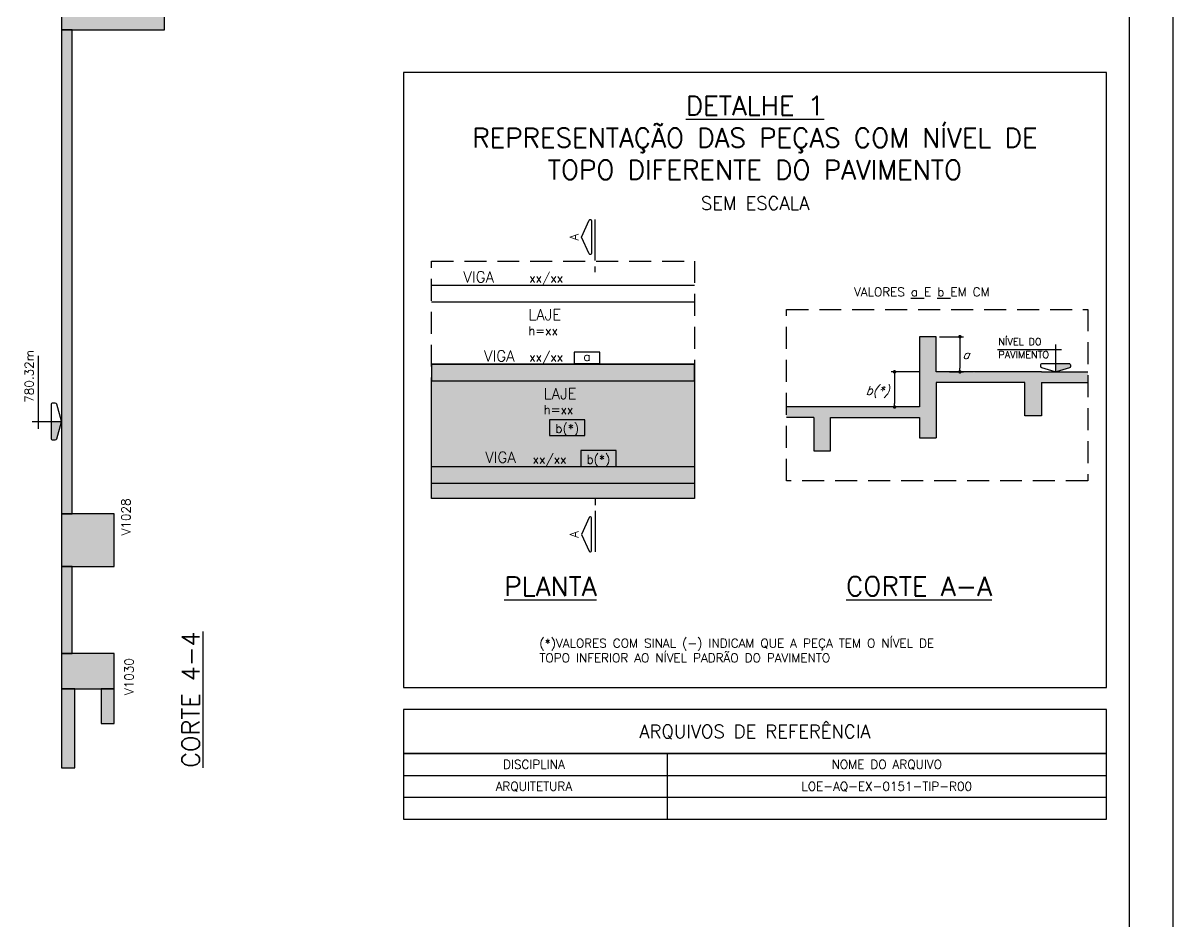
# Model space of a CAD drawing. Extents: x -4723 to 4922, y -2048 to 2452.
# Drawn here: x 3614 to 4922, y -540 to 482 of the extents above; entities that cross this region are included whole.
import ezdxf
from ezdxf.enums import TextEntityAlignment as Align

# ---------------------------------------------------------------- set-up
doc = ezdxf.new("R2010")
doc.units = 0
doc.header["$LTSCALE"] = 50
doc.header["$MEASUREMENT"] = 0
doc.linetypes.add('DASHED', pattern=[0.75, 0.5, -0.25])
doc.layers.get('0').update_dxf_attribs({"linetype": 'CONTINUOUS'})
for name, color, linetype in [('F-AUX', 2, 'CONTINUOUS'), ('F-CORTE', 4, 'CONTINUOUS'), ('F-CORTE-INDICAÇÃO', 4, 'CONTINUOUS'), ('F-COTAS', 106, 'CONTINUOUS'), ('F-DESNIVEL-1', 254, 'CONTINUOUS'), ('F-DET_LINHA', 1, 'CONTINUOUS'), ('F-DET_TEXTO', 3, 'CONTINUOUS'), ('F-LAJES', 3, 'CONTINUOUS'), ('F-LAJES-DIM', 2, 'CONTINUOUS'), ('F-LAJES-NOME', 4, 'CONTINUOUS'), ('F-MARGEM', 1, 'CONTINUOUS'), ('F-NÍVEL-VISTA', 2, 'CONTINUOUS'), ('F-SOLIDO', 71, 'CONTINUOUS'), ('F-SOLIDO-CORTE', 71, 'CONTINUOUS'), ('F-TEXTO', 6, 'CONTINUOUS'), ('F-TEXTO-CYAN', 4, 'CONTINUOUS'), ('F-TEXTO-YELLOW', 2, 'CONTINUOUS'), ('F-VIGAS-DIM', 2, 'CONTINUOUS'), ('F-VIGAS-NOME', 4, 'CONTINUOUS')]:
    doc.layers.add(name, color=color, linetype=linetype)
doc.layers.add('F-DESNIVEL-2', color=7, linetype='CONTINUOUS', true_color=0xffd1e8)
doc.styles.add('8718-AE-BARR-FORM-R09$0$ROMANS', font='simplex.shx', dxfattribs={"oblique": 20})
doc.styles.add('MCP', font='simplex.shx')
doc.styles.add('ROMANS', font='simplex.shx')

# ---------------------------------------------------------------- blocks, each defined once
blk = doc.blocks.new('*U19')
at = {"layer": 'F-LAJES-DIM', "color": 1}
blk.add_lwpolyline([(0, 0), (40, 0), (40, 18), (0, 18)], close=True, dxfattribs=at)
at = {"layer": 'F-LAJES-DIM', "style": 'MCP'}
blk.add_attdef('DIM', text='', height=10, dxfattribs=at).set_placement((20, 8), align=Align.MIDDLE_CENTER)
blk = doc.blocks.new('*U20')
at = {"layer": 'F-LAJES-DIM', "color": 1}
blk.add_lwpolyline([(0, 0), (29.4, 0), (29.4, 13), (0, 13)], close=True, dxfattribs=at)
at = {"layer": 'F-LAJES-DIM', "style": 'MCP'}
blk.add_attdef('DIM', text='', height=10, dxfattribs=at).set_placement((14.7, 8), align=Align.MIDDLE_CENTER)
blk = doc.blocks.new('_DOT')
at = {"color": 0, "linetype": 'ByBlock'}
blk.add_line((-0.5, 0), (-1, 0), dxfattribs=at)
at = {"color": 0, "linetype": 'ByBlock', "const_width": 0.5}
blk.add_lwpolyline([(-0.25, 0, 1), (0.25, 0, 1)], format="xyb", close=True, dxfattribs=at)
blk = doc.blocks.new('*U21')
at = {"layer": 'F-LAJES-DIM', "color": 1}
blk.add_lwpolyline([(0, 0), (40.2, 0), (40.2, 18), (0, 18)], close=True, dxfattribs=at)
at = {"layer": 'F-LAJES-DIM', "style": 'MCP'}
blk.add_attdef('DIM', text='', height=10, dxfattribs=at).set_placement((20.1, 8), align=Align.MIDDLE_CENTER)
blk = doc.blocks.new('A0-4L_900')
at = {"layer": 'F-MARGEM', "color": 2}
blk.add_lwpolyline([(0, 0), (0, 90), (192.9, 90), (192.9, 0)], close=True, dxfattribs=at)
at = {"layer": 'F-MARGEM', "color": 7}
blk.add_lwpolyline([(2.5, 89), (191.9, 89), (191.9, 1), (2.5, 1)], close=True, dxfattribs=at)
blk = doc.blocks.new('Nível - Vista')
at = {"layer": 'F-NÍVEL-VISTA'}
blk.add_hatch(color=71, dxfattribs=at).paths.add_polyline_path([(0, 0.238), (-0.38, 0.238, 0.414214), (-0.42, 0.198), (-0.42, 0.148, 0.331206), (-0.391, 0.11), (-0.011, 0.002, 0.072993), (0, 0)])
at = {"layer": 'F-NÍVEL-VISTA', "color": 2}
for p, q in [((0, 0.67), (0, 0)), ((-0.168, 0.521), (1.493, 0.521))]:
    blk.add_line(p, q, dxfattribs=at)
blk.add_lwpolyline([(-0.011, 0.002, 0.146769), (0.011, 0.002), (0.391, 0.11, 0.331206), (0.42, 0.148), (0.42, 0.198, 0.414214), (0.38, 0.238), (-0.38, 0.238, 0.414214), (-0.42, 0.198), (-0.42, 0.148, 0.331206), (-0.391, 0.11), (-0.011, 0.002, 0.146769), (0.011, 0.002)], format="xyb", dxfattribs=at)
at = {"layer": 'F-TEXTO', "color": 3, "style": 'MCP'}
for tag, p in [('NÍVEL', (1.026, 0.636)), ('NÍVEL_DETALHE', (1.02, 0.186))]:
    blk.add_attdef(tag, text='', height=0.2, dxfattribs=at).set_placement(p, align=Align.CENTER)

msp = doc.modelspace()

# ---------------------------------------------------------------- hatches: boundary and pattern name
at = {"layer": 'F-DESNIVEL-1'}
h = msp.add_hatch(color=256, dxfattribs=at)
h.dxf.hatch_style = 1
h.paths.add_polyline_path([(4377.76213, -58.88987), (4078.33453, -58.88987), (4078.33453, 74.89691), (4377.76213, 74.89691)])
at = {"layer": 'F-DESNIVEL-2'}
h = msp.add_hatch(color=256, dxfattribs=at)
h.dxf.hatch_style = 1
h.paths.add_polyline_path([(4078.33453, 74.89691), (4377.76213, 74.89691), (4377.76213, 93.89691), (4078.33453, 93.89691)])
at = {"layer": 'F-SOLIDO'}
for points in [[(4482.26531, 45.19753), (4513.61952, 45.19753), (4604.33938, 45.19753, 0.4142135624), (4605.33938, 44.19753, 0.4142135624), (4606.33938, 45.19753), (4633.61952, 45.19753), (4633.61952, 85.19753), (4633.61952, 125.19753), (4652.61952, 125.19753), (4652.61952, 85.19753), (4694.69537, 85.19753, 0.4142135624), (4695.69537, 84.19753, 0.4142135624), (4696.69537, 85.19753), (4772.61952, 85.19753), (4788.61608, 85.19753), (4825.35035, 85.19753), (4825.35035, 73.19753), (4772.61952, 73.19753), (4772.61952, 35.19753), (4753.61952, 35.19753), (4753.61952, 73.19753), (4652.61952, 73.19753), (4652.61952, 10.19753), (4633.61952, 10.19753), (4633.61952, 33.19753), (4532.61952, 33.19753), (4532.61952, -4.80247), (4513.61952, -4.80247), (4513.61952, 33.19753), (4482.26531, 33.19753)], [(4788.61608, 94.72708), (4803.81608, 94.72708, -0.4142135624), (4805.41608, 93.12708), (4805.41608, 91.11753, -0.3312061653), (4804.27584, 89.58501), (4789.07584, 85.26501, -0.072993421), (4788.61608, 85.19753)]]:
    msp.add_hatch(color=256, dxfattribs=at).paths.add_polyline_path(points)
at = {"layer": 'F-SOLIDO-CORTE', "linetype": 'Continuous'}
for points in [[(3657.41809, 475.4912), (3657.41809, 474.5), (3700.14749, 474.5), (3706.25139, 474.5), (3774.41809, 474.5), (3774.41809, 481.439), (3774.41809, 482.4302), (3774.41809, 493.5), (3731.68859, 493.5), (3725.58479, 493.5), (3657.41809, 493.5), (3657.41809, 482.4302)], [(3661.80059, -76.5), (3662.42659, -76.5), (3669.41809, -76.5), (3669.41809, 244.5242), (3669.41809, 445.7544), (3669.41809, 474.5), (3665.03559, 474.5), (3664.40949, 474.5), (3657.41809, 474.5), (3657.41809, 273.2698), (3657.41809, 244.5242), (3657.41809, -76.5)], [(3657.41809, -133.3698), (3657.41809, -136.5), (3679.33059, -136.5), (3682.46079, -136.5), (3717.41809, -136.5), (3717.41809, -114.5875), (3717.41809, -111.4573), (3717.41809, -76.5), (3695.50549, -76.5), (3692.37529, -76.5), (3657.41809, -76.5), (3657.41809, -111.4573)], [(3661.80059, -235.5), (3667.12279, -235.5), (3669.41809, -235.5), (3669.41809, -216.5641), (3669.41809, -180.4084), (3669.41809, -136.5), (3665.03559, -136.5), (3664.20489, -136.5), (3657.41809, -136.5), (3657.41809, -172.6557), (3657.41809, -216.5641), (3657.41809, -235.5)], [(3657.41809, -257.7593), (3657.41809, -275.5), (3679.33059, -275.5), (3705.94179, -275.5), (3717.41809, -275.5), (3717.41809, -260.8916), (3717.41809, -243.1509), (3717.41809, -235.5), (3695.50549, -235.5), (3668.89439, -235.5), (3657.41809, -235.5), (3657.41809, -243.1509)], [(3657.41809, -323.7555), (3657.41809, -365.5), (3662.46019, -365.5), (3669.24099, -365.5), (3672.41809, -365.5), (3672.41809, -332.6312), (3672.41809, -292.7145), (3672.41809, -275.5), (3666.93989, -275.5), (3660.28719, -275.5), (3657.41809, -275.5), (3657.41809, -292.7145)], [(3717.41809, -293.3559), (3717.41809, -275.5), (3712.37589, -275.5), (3705.59519, -275.5), (3702.41809, -275.5), (3702.41809, -288.7776), (3702.41809, -306.6336), (3702.41809, -315), (3707.46019, -315), (3714.24099, -315), (3717.41809, -315), (3717.41809, -306.6336)]]:
    msp.add_hatch(color=256, dxfattribs=at).paths.add_polyline_path(points, flags=16)

# ---------------------------------------------------------------- linework, layer by layer
at = {"layer": 'F-AUX', "color": 2}
for p, q in [((4795.33578, 110.36279), (4722.41594, 110.36279)), ((4788.61608, 116.32629), (4788.61608, 85.19753))]:
    msp.add_line(p, q, dxfattribs=at)
msp.add_lwpolyline([(4789.07584, 85.26501, -0.1467688363), (4788.15633, 85.26501), (4772.95633, 89.58501, -0.3312061654), (4771.81608, 91.11753), (4771.81608, 93.12708, -0.4142135624), (4773.41608, 94.72708), (4803.81608, 94.72708, -0.4142135624), (4805.41608, 93.12708), (4805.41608, 91.11753, -0.3312061654), (4804.27584, 89.58501), (4789.07584, 85.26501, -0.1467688363), (4788.15633, 85.26501)], format="xyb", dxfattribs=at)
at = {"layer": 'F-CORTE'}
for p, q in [((4633.61952, 33.19753), (4633.61952, 10.19753)), ((4633.61952, 10.19753), (4652.61952, 10.19753))]:
    msp.add_line(p, q, dxfattribs=at)
at = {"layer": 'F-CORTE', "linetype": 'Continuous'}
for points in [[(3657.41809, 493.5), (3657.41809, 475.4912), (3657.41809, 474.5), (3657.41809, 273.2698), (3657.41809, 244.5242), (3657.41809, -76.5), (3657.41809, -133.3698), (3657.41809, -136.5), (3657.41809, -172.6557), (3657.41809, -216.5641), (3657.41809, -235.5), (3657.41809, -257.7593), (3657.41809, -275.5), (3657.41809, -323.7555), (3657.41809, -365.5), (3662.46019, -365.5), (3669.24099, -365.5), (3672.41809, -365.5), (3672.41809, -332.6312), (3672.41809, -292.7145), (3672.41809, -275.5), (3679.33059, -275.5), (3702.41809, -275.5), (3702.41809, -288.7776), (3702.41809, -306.6336), (3702.41809, -315), (3707.46019, -315), (3714.24099, -315), (3717.41809, -315), (3717.41809, -293.3559)], [(3717.41809, -293.3559), (3717.41809, -275.5), (3717.41809, -260.8916), (3717.41809, -243.1509), (3717.41809, -235.5), (3695.50549, -235.5), (3669.41809, -235.5), (3669.41809, -216.5641), (3669.41809, -180.4084), (3669.41809, -136.5), (3679.33059, -136.5), (3682.46079, -136.5), (3717.41809, -136.5), (3717.41809, -114.5875), (3717.41809, -111.4573), (3717.41809, -76.5), (3695.50549, -76.5), (3692.37529, -76.5), (3669.41809, -76.5), (3669.41809, 244.5242), (3669.41809, 445.7544), (3669.41809, 474.5), (3700.14749, 474.5), (3706.25139, 474.5), (3774.41809, 474.5), (3774.41809, 481.439), (3774.41809, 482.4302)]]:
    msp.add_lwpolyline(points, dxfattribs=at)
at = {"layer": 'F-CORTE'}
for points in [[(4772.61952, 85.19753), (4652.61952, 85.19753), (4652.61952, 125.19753), (4633.61952, 125.19753), (4633.61952, 45.19753), (4513.61952, 45.19753)], [(4772.61952, 85.19753), (4825.35035, 85.19753)], [(4772.61952, 73.19753), (4772.61952, 35.19753), (4753.61952, 35.19753), (4753.61952, 73.19753), (4652.61952, 73.19753), (4652.61952, 10.19753)], [(4772.61952, 73.19753), (4825.35035, 73.19753)], [(4513.61952, 45.19753), (4482.26531, 45.19753)], [(4513.61952, 33.19753), (4482.26531, 33.19753)], [(4513.61952, 33.19753), (4513.61952, -4.80247), (4532.61952, -4.80247), (4532.61952, 33.19753), (4633.61952, 33.19753)]]:
    msp.add_lwpolyline(points, dxfattribs=at)
at = {"layer": 'F-CORTE-INDICAÇÃO'}
for p, q in [((4264.48839, 211.8914), (4264.48839, 258.55806)), ((4264.48839, 198.55806), (4264.48839, 205.22473)), ((4264.48839, -59.78361), (4264.48839, -66.45028)), ((4264.48839, -73.11695), (4264.48839, -119.78361))]:
    msp.add_line(p, q, dxfattribs=at)
for points in [[(4260.48839, 219.8914, -0.8025848517), (4257.94665, 219.32791), (4248.97948, 238.55806), (4257.94665, 257.78822, -0.8025848517), (4260.48839, 257.22473)], [(4260.48839, -81.11695, 0.8025848517), (4257.94665, -80.55345), (4248.97948, -99.78361), (4257.94665, -119.01377, 0.8025848517), (4260.48839, -118.45028)]]:
    msp.add_lwpolyline(points, format="xyb", close=True, dxfattribs=at)
at = {"layer": 'F-COTAS'}
for p, q in [((4656.61952, 125.19753), (4683.75785, 125.19753)), ((4679.75785, 121.19753), (4679.75785, 89.19753)), ((4633.61952, 85.19753), (4601.33938, 85.19753)), ((4605.33938, 81.19753), (4605.33938, 49.19753)), ((4667.67947, 85.19753), (4683.75785, 85.19753)), ((4625.17343, 45.19753), (4601.33938, 45.19753))]:
    msp.add_line(p, q, dxfattribs=at)
at = {"layer": 'F-DESNIVEL-1'}
msp.add_lwpolyline([(4377.76213, -58.88987), (4078.33453, -58.88987), (4078.33453, 74.89691), (4377.76213, 74.89691)], close=True, dxfattribs=at)
at = {"layer": 'F-DESNIVEL-2'}
msp.add_lwpolyline([(4078.33453, 74.89691), (4377.76213, 74.89691), (4377.76213, 93.89691), (4078.33453, 93.89691)], close=True, dxfattribs=at)
at = {"layer": 'F-DET_LINHA'}
for p, q in [((4046.44509, -349.07179), (4846.44509, -349.07179)), ((4346.44509, -349.07179), (4346.44509, -374.07179)), ((4046.44509, -374.07179), (4846.44509, -374.07179)), ((4046.44509, -374.07179), (4846.44509, -374.07179)), ((4346.44509, -374.07179), (4346.44509, -424.07179)), ((4046.44509, -399.07179), (4846.44509, -399.07179))]:
    msp.add_line(p, q, dxfattribs=at)
at = {"layer": 'F-DET_LINHA', "color": 1}
msp.add_lwpolyline([(4046.44509, -274.07179), (4846.44509, -274.07179), (4846.44509, 425.92821), (4046.44509, 425.92821)], close=True, dxfattribs=at)
at = {"layer": 'F-DET_LINHA', "color": 1, "linetype": 'DASHED'}
for points in [[(4078.33453, 211.32168), (4377.76213, 211.32168), (4377.76213, -58.88987), (4078.33453, -58.88987)], [(4825.35035, -38.68211), (4482.26531, -38.68211), (4482.26531, 156.33723), (4825.35035, 156.33723)]]:
    msp.add_lwpolyline(points, close=True, dxfattribs=at)
at = {"layer": 'F-DET_LINHA'}
for points in [[(4046.44509, -349.07179), (4846.44509, -349.07179), (4846.44509, -299.07179), (4046.44509, -299.07179)], [(4046.44509, -424.07179), (4846.44509, -424.07179), (4846.44509, -349.07179), (4046.44509, -349.07179)]]:
    msp.add_lwpolyline(points, close=True, dxfattribs=at)
at = {"layer": 'F-LAJES'}
for points in [[(4078.33453, 183.89691), (4377.76213, 183.89691)], [(4078.33453, 164.89691), (4377.76213, 164.89691)], [(4078.33453, 93.89691), (4377.76213, 93.89691)], [(4078.33453, 74.89691), (4377.76213, 74.89691)], [(4078.33453, -22.4), (4377.76213, -22.4)], [(4078.33453, -41.4), (4377.76213, -41.4)]]:
    msp.add_lwpolyline(points, dxfattribs=at)
at = {"layer": 'F-SOLIDO-CORTE'}
for points in [[(3657.41807, 475.49123), (3657.41807, 474.5), (3700.14754, 474.5), (3706.2514, 474.5), (3774.41807, 474.5), (3774.41807, 481.43897), (3774.41807, 482.4302), (3774.41807, 493.5), (3731.68861, 493.5), (3725.58474, 493.5), (3657.41807, 493.5), (3657.41807, 482.4302), (3657.41807, 475.49123)], [(3661.80058, -76.5), (3662.42662, -76.5), (3669.41807, -76.5), (3669.41807, 244.52423), (3669.41807, 445.75445), (3669.41807, 474.5), (3665.03556, 474.5), (3664.40953, 474.5), (3657.41807, 474.5), (3657.41807, 273.26978), (3657.41807, 244.52423), (3657.41807, -76.5), (3661.80058, -76.5)], [(3657.41807, -133.36981), (3657.41807, -136.5), (3679.33062, -136.5), (3682.46081, -136.5), (3717.41807, -136.5), (3717.41807, -114.58745), (3717.41807, -111.45727), (3717.41807, -76.5), (3695.50553, -76.5), (3692.37534, -76.5), (3657.41807, -76.5), (3657.41807, -111.45727), (3657.41807, -133.36981)], [(3661.80058, -235.5), (3667.12281, -235.5), (3669.41807, -235.5), (3669.41807, -216.56405), (3669.41807, -180.40835), (3669.41807, -136.5), (3665.03556, -136.5), (3664.20485, -136.5), (3657.41807, -136.5), (3657.41807, -172.6557), (3657.41807, -216.56405), (3657.41807, -235.5), (3661.80058, -235.5)], [(3657.41807, -257.75925), (3657.41807, -275.5), (3679.33062, -275.5), (3705.94174, -275.5), (3717.41807, -275.5), (3717.41807, -260.89164), (3717.41807, -243.15089), (3717.41807, -235.5), (3695.50553, -235.5), (3668.8944, -235.5), (3657.41807, -235.5), (3657.41807, -243.15089), (3657.41807, -257.75925)], [(3657.41807, -323.75555), (3657.41807, -365.5), (3662.46021, -365.5), (3669.24094, -365.5), (3672.41807, -365.5), (3672.41807, -332.63118), (3672.41807, -292.71449), (3672.41807, -275.5), (3666.93994, -275.5), (3660.28716, -275.5), (3657.41807, -275.5), (3657.41807, -292.71449), (3657.41807, -323.75555)], [(3717.41807, -293.35594), (3717.41807, -275.5), (3712.37594, -275.5), (3705.5952, -275.5), (3702.41807, -275.5), (3702.41807, -288.77762), (3702.41807, -306.63356), (3702.41807, -315), (3707.46021, -315), (3714.24094, -315), (3717.41807, -315), (3717.41807, -306.63356), (3717.41807, -293.35594)]]:
    msp.add_lwpolyline(points, dxfattribs=at)

# ---------------------------------------------------------------- block references
at = {"layer": 'F-COTAS', "xscale": 4, "yscale": 4, "zscale": 4}
for p, rotation in [((4679.75785, 125.19753), 90), ((4605.33938, 85.19753), 90), ((4679.75785, 85.19753), 270), ((4605.33938, 45.19753), 270)]:
    msp.add_blockref('_DOT', p, dxfattribs=dict(at, rotation=rotation))
at = {"layer": 'F-LAJES-DIM', "linetype": 'Continuous'}
for name, p, values in [('*U20', (4240.67643, 94.62173), {'DIM': 'a'}), ('*U19', (4212.83587, 12.7563), {'DIM': 'b(*)'}), ('*U21', (4248.23497, -22.4), {'DIM': 'b(*)'})]:
    msp.add_blockref(name, p, dxfattribs=at).add_auto_attribs(values)
at = {"layer": 'F-MARGEM', "linetype": 'Continuous', "xscale": 50, "yscale": 50, "zscale": 50}
msp.add_blockref('A0-4L_900', (-4722.80491, -2048.15543), dxfattribs=at)
at = {"layer": 'F-NÍVEL-VISTA', "xscale": 50, "yscale": 50, "zscale": 50, "rotation": 90}
msp.add_blockref('Nível - Vista', (3657.41807, 28.67767), dxfattribs=at).add_auto_attribs({'NÍVEL': '780.32m'})

# ---------------------------------------------------------------- texts
at = {"layer": 'F-CORTE', "color": 6, "linetype": 'Continuous', "style": 'MCP'}
msp.add_text('%%UCORTE 4-4', height=20, rotation=90, dxfattribs=at).set_placement((3814.41809, -365.5))
at = {"layer": 'F-CORTE-INDICAÇÃO', "style": 'ROMANS'}
for p in [(4240.64615, 238.55806), (4240.64615, -99.78361)]:
    msp.add_attdef('A', text='A', height=10, rotation=90, dxfattribs=at).set_placement(p, align=Align.MIDDLE_CENTER)
at = {"layer": 'F-DET_TEXTO', "color": 4, "style": '8718-AE-BARR-FORM-R09$0$ROMANS'}
msp.add_text('ARQUIVOS DE REFERÊNCIA', height=15, dxfattribs=at).set_placement((4446.44509, -324.07179), align=Align.MIDDLE_CENTER)
at = {"layer": 'F-LAJES-DIM', "linetype": 'Continuous', "style": 'MCP'}
for p in [(4188.46401, 126.95067), (4205.99528, 37.20966)]:
    msp.add_text('h=xx', height=10, dxfattribs=at).set_placement(p)
at = {"layer": 'F-LAJES-NOME', "linetype": 'Continuous', "style": 'MCP'}
for p in [(4188.46401, 143.95067), (4205.99528, 54.20966)]:
    msp.add_text('LAJE', height=12.5, dxfattribs=at).set_placement(p)
at = {"layer": 'F-TEXTO', "style": 'ROMANS'}
for s, p in [('%%UPLANTA', (4161.2371, -169.80516)), ('%%UCORTE A-A', (4550.11268, -169.80516))]:
    msp.add_text(s, height=21.875, dxfattribs=at).set_placement(p)
at = {"layer": 'F-TEXTO', "color": 4, "style": 'MCP'}
for s, p in [('DISCIPLINA', (4194.93324, -361.57179)), ('NOME DO ARQUIVO', (4596.44509, -361.57179))]:
    msp.add_text(s, height=10, dxfattribs=at).set_placement(p, align=Align.MIDDLE_CENTER)
at = {"layer": 'F-TEXTO', "color": 3, "style": 'MCP'}
for s, p in [('ARQUITETURA', (4194.93324, -386.57179)), ('LOE-AQ-EX-0151-TIP-R00', (4596.44509, -386.57179))]:
    msp.add_text(s, height=10, dxfattribs=at).set_placement(p, align=Align.MIDDLE_CENTER)
at = {"layer": 'F-TEXTO', "insert": (4446.44509, 351.66174), "char_height": 21.875, "width": 750, "attachment_point": 5, "style": 'ROMANS'}
msp.add_mtext('{\\LDETALHE 1}\\PREPRESENTAÇÃO DAS PEÇAS COM NÍVEL DE TOPO DIFERENTE DO PAVIMENTO', dxfattribs=at)
at = {"layer": 'F-TEXTO', "color": 3, "char_height": 8, "attachment_point": 1, "style": 'MCP'}
for s, insert in [('NÍVEL DO', (4723.55015, 123.63265)), ('PAVIMENTO', (4723.55015, 108.88696))]:
    msp.add_mtext_dynamic_manual_height_columns(s, width=59.1023653, gutter_width=12.5, heights=[0], dxfattribs=dict(at, insert=insert))
at = {"layer": 'F-TEXTO-CYAN', "style": 'ROMANS', "oblique": 20}
for s, p in [('a', (4682.47328, 99.93023)), ('b(*)', (4572.32346, 59.07341))]:
    msp.add_text(s, height=10, dxfattribs=at).set_placement(p)
at = {"layer": 'F-TEXTO-CYAN', "color": 3, "char_height": 10, "width": 491.0893754, "attachment_point": 1, "style": 'ROMANS'}
for s, insert in [('VALORES {\\La} E {\\Lb} EM CM', (4559.18843, 181.18541)), ('(*)VALORES COM SINAL (-) INDICAM QUE A PEÇA TEM O NÍVEL DE TOPO INFERIOR AO NÍVEL PADRÃO DO PAVIMENTO', (4201.17189, -218.68906))]:
    msp.add_mtext(s, dxfattribs=dict(at, insert=insert))
at = {"layer": 'F-TEXTO-YELLOW', "style": 'ROMANS'}
msp.add_text('SEM ESCALA', height=15, dxfattribs=at).set_placement((4384.94151, 269.76225))
at = {"layer": 'F-TEXTO-YELLOW', "style": 'MCP'}
for s, p in [('V1028', (3735.72262, -100.94445)), ('V1030', (3739.22051, -282.6851))]:
    msp.add_text(s, height=10, rotation=90, dxfattribs=at).set_placement(p)
at = {"layer": 'F-VIGAS-DIM', "linetype": 'Continuous', "style": 'MCP'}
for p in [(4189.71972, 187.02191), (4189.71972, 97.02191), (4193.53772, -19.275)]:
    msp.add_text('xx/xx', height=10, dxfattribs=at).set_placement(p)
at = {"layer": 'F-VIGAS-NOME', "linetype": 'Continuous', "style": 'MCP'}
for p in [(4114.71972, 187.02191), (4138.17976, 97.02191), (4139.58724, -18.2958)]:
    msp.add_text('VIGA', height=12.5, dxfattribs=at).set_placement(p)

doc.saveas('drawing.dxf')
